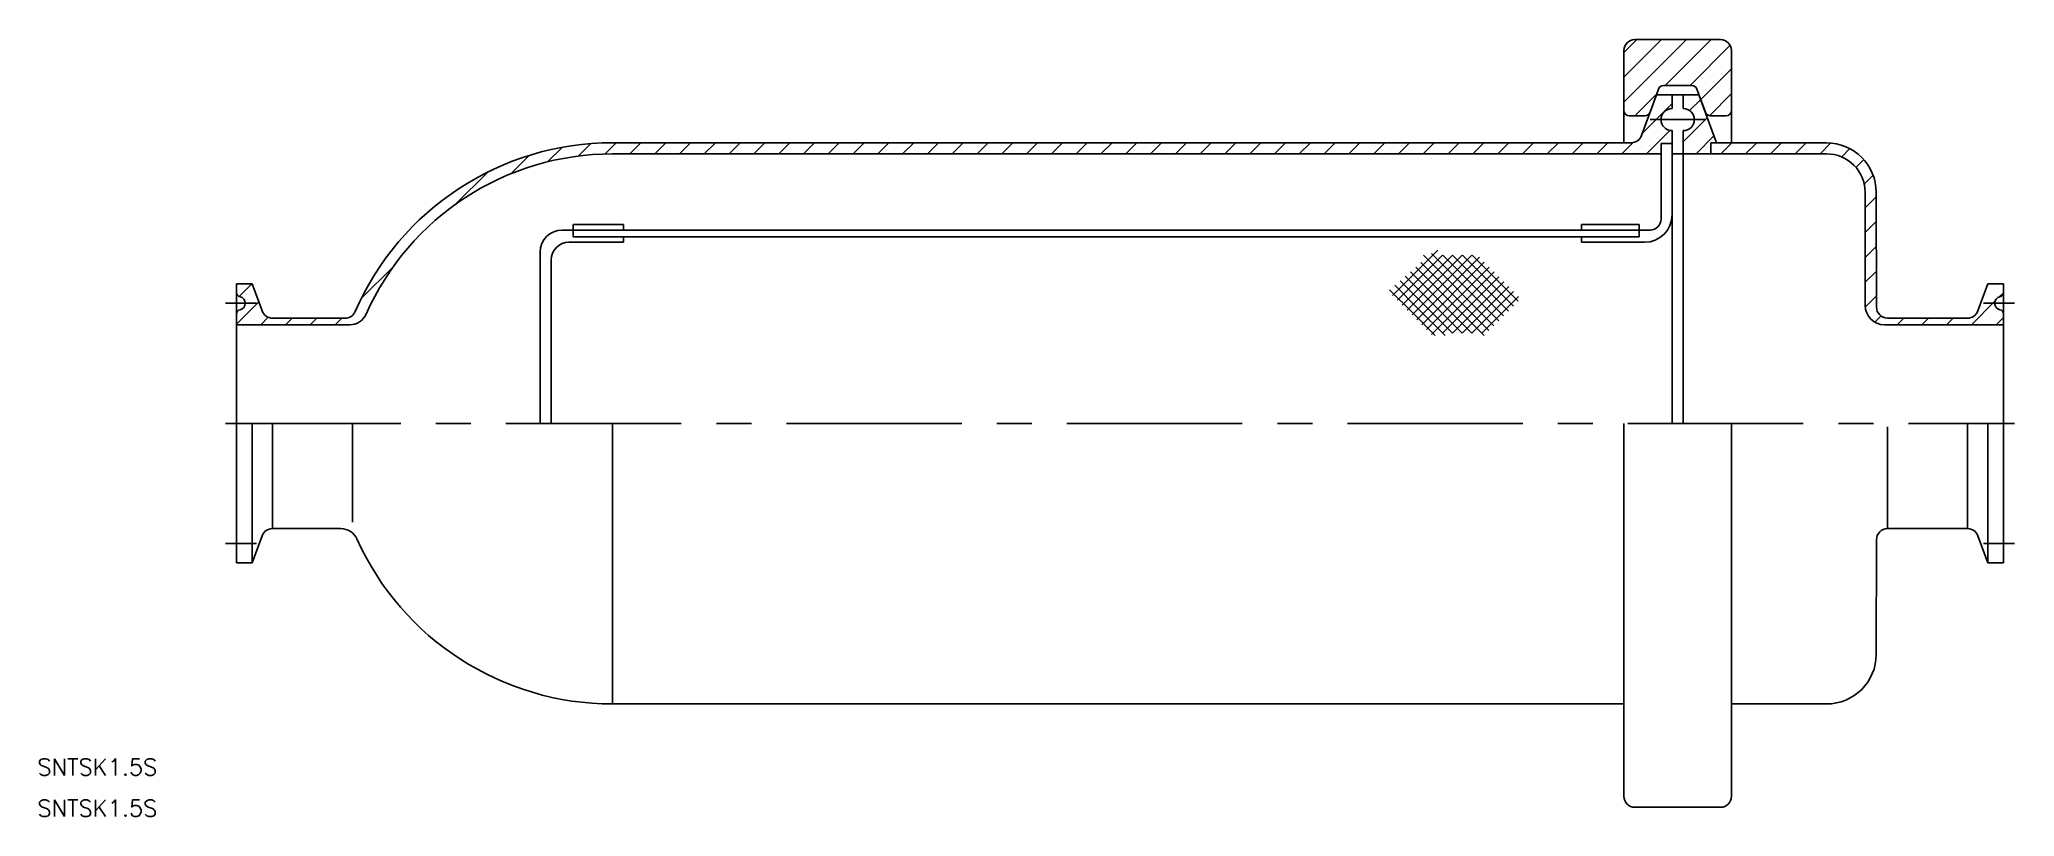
# Model space of a CAD drawing. Extents: x -36 to 322, y -71 to 70.
import ezdxf

# ---------------------------------------------------------------- set-up
doc = ezdxf.new("R2010")
doc.units = 0
doc.linetypes.add('CENTER', pattern=[50.8, 31.75, -6.35, 6.35, -6.35])
doc.layers.get('0').update_dxf_attribs({"linetype": 'CONTINUOUS'})
doc.layers.add('CENTER', color=1, linetype='CENTER')
doc.styles.get("Standard").update_dxf_attribs({"font": 'txt.shx', "height": 3, "bigfont": 'bigfont.shx'})

msp = doc.modelspace()

# ---------------------------------------------------------------- linework, layer by layer
at = {"color": 3, "linetype": 'CONTINUOUS'}
for p, q in [((251.25, 67.15), (253.6, 69.5)), ((251.25, 62.66), (258.09, 69.5)), ((251.25, 58.17), (262.58, 69.5)), ((258.75, 61.19), (267.07, 69.5)), ((263.24, 61.19), (270.51, 68.45)), ((265.18, 58.63), (270.75, 64.2)), ((253.25, 55.69), (257.18, 59.61)), ((254.63, 52.57), (260, 57.94)), ((263.17, 56.62), (265.17, 58.62)), ((266.74, 55.71), (270.75, 59.71)), ((262, 50.96), (266.37, 55.33)), ((61.87, 48.4), (64.11, 50.64)), ((66.74, 48.78), (68.76, 50.8)), ((71.25, 48.8), (73.25, 50.8)), ((75.74, 48.8), (77.74, 50.8)), ((80.23, 48.8), (82.23, 50.8)), ((84.72, 48.8), (86.72, 50.8)), ((89.21, 48.8), (91.21, 50.8)), ((93.7, 48.8), (95.7, 50.8)), ((98.19, 48.8), (100.19, 50.8)), ((102.68, 48.8), (104.68, 50.8)), ((107.17, 48.8), (109.17, 50.8)), ((111.66, 48.8), (113.66, 50.8)), ((116.15, 48.8), (118.15, 50.8)), ((120.64, 48.8), (122.64, 50.8)), ((125.13, 48.8), (127.13, 50.8)), ((129.62, 48.8), (131.62, 50.8)), ((134.11, 48.8), (136.11, 50.8)), ((138.6, 48.8), (140.6, 50.8)), ((143.09, 48.8), (145.09, 50.8)), ((147.58, 48.8), (149.58, 50.8)), ((152.07, 48.8), (154.07, 50.8)), ((156.56, 48.8), (158.56, 50.8)), ((161.05, 48.8), (163.05, 50.8)), ((165.54, 48.8), (167.54, 50.8)), ((170.03, 48.8), (172.03, 50.8)), ((174.52, 48.8), (176.52, 50.8)), ((179.01, 48.8), (181.01, 50.8)), ((183.5, 48.8), (185.5, 50.8)), ((187.99, 48.8), (189.99, 50.8)), ((192.48, 48.8), (194.48, 50.8)), ((196.97, 48.8), (198.97, 50.8)), ((201.46, 48.8), (203.46, 50.8)), ((205.95, 48.8), (207.95, 50.8)), ((210.44, 48.8), (212.44, 50.8)), ((214.93, 48.8), (216.93, 50.8)), ((219.42, 48.8), (221.42, 50.8)), ((223.91, 48.8), (225.91, 50.8)), ((228.41, 48.8), (230.41, 50.8)), ((232.9, 48.8), (234.9, 50.8)), ((237.39, 48.8), (239.39, 50.8)), ((241.88, 48.8), (243.88, 50.8)), ((246.37, 48.8), (248.37, 50.8)), ((250.86, 48.8), (252.88, 50.82)), ((255.35, 48.8), (259.59, 53.04)), ((264.33, 48.8), (267.57, 52.04)), ((268.82, 48.8), (270.82, 50.8)), ((273.31, 48.8), (275.31, 50.8)), ((277.8, 48.8), (279.8, 50.8)), ((282.29, 48.8), (284.29, 50.8)), ((286.78, 48.8), (288.74, 50.77)), ((49.69, 45.2), (52.99, 48.5)), ((56.35, 47.36), (58.95, 49.97)), ((290.71, 48.24), (292.2, 49.74)), ((293.29, 46.34), (294.71, 47.75)), ((39.66, 39.66), (45.5, 45.5)), ((294.79, 43.34), (296.39, 44.95)), ((294.96, 39.02), (296.96, 41.02)), ((294.96, 34.53), (296.97, 36.54)), ((294.96, 30.04), (296.98, 32.06)), ((0.51, 22.96), (2.8, 25.25)), ((22.59, 22.59), (28.43, 28.43)), ((294.96, 25.55), (296.99, 27.58)), ((0, 17.96), (4.03, 22)), ((294.97, 21.07), (297, 23.1)), ((314.2, 17.85), (318.45, 22.11)), ((319.24, 22.9), (320, 23.65)), ((4.38, 17.85), (5.73, 19.21)), ((8.87, 17.85), (10.07, 19.05)), ((13.36, 17.85), (14.56, 19.05)), ((17.85, 17.85), (19.05, 19.05)), ((296.71, 18.32), (297.82, 19.43)), ((300.73, 17.85), (301.93, 19.05)), ((305.22, 17.85), (306.42, 19.05)), ((309.71, 17.85), (310.91, 19.05)), ((318.69, 17.85), (320, 19.16))]:
    msp.add_line(p, q, dxfattribs=at)
at = {"color": 7, "linetype": 'CONTINUOUS'}
for p, q in [((253.25, 69.5), (260.5, 69.5)), ((268.75, 69.5), (260.5, 69.5)), ((251.25, 67.5), (251.25, 50.8)), ((270.75, 67.5), (270.75, 50.8)), ((258.45, 61.19), (260.5, 61.19)), ((263.55, 61.19), (260.5, 61.19)), ((257.15, 59.5), (254.46, 52.12)), ((257.51, 60.53), (255.99, 56.34)), ((262, 59.5), (257.15, 59.5)), ((260, 57), (260, 59.5)), ((262, 57), (262, 59.5)), ((262, 59.5), (264.85, 59.5)), ((264.49, 60.53), (266.01, 56.34)), ((264.85, 59.5), (268.02, 50.8)), ((252.25, 55.69), (255.05, 55.69)), ((269.75, 55.69), (266.95, 55.69)), ((68.09, 50.8), (252.58, 50.8)), ((258, 37), (258, 50.66)), ((258, 50.66), (260, 50.66)), ((260, 0), (260, 53)), ((262, 0), (262, 53)), ((287.96, 50.8), (267, 50.8)), ((267, 48.8), (267, 50.8)), ((68.09, 48.8), (258, 48.8)), ((287.96, 48.8), (260, 48.8)), ((294.96, 21.35), (294.96, 41.8)), ((297, 21.05), (296.96, 41.8)), ((61, 36), (61, 33.79)), ((70.11, 36), (61, 36)), ((70.11, 36), (70.11, 35)), ((243.6, 36), (254, 36)), ((243.6, 36), (243.6, 35)), ((254, 33.79), (254, 36)), ((254, 35), (59, 35)), ((70.11, 32.79), (60.2, 32.79)), ((254, 33.79), (61, 33.79)), ((70.11, 33.79), (70.11, 32.79)), ((243.6, 33.79), (243.6, 32.79)), ((243.6, 32.79), (255, 32.79)), ((254, 35), (256, 35)), ((55, 31), (55, 0)), ((57, 29.59), (57, 0)), ((217.55, 31.37), (209.36, 23.17)), ((218.4, 30.44), (210.24, 22.28)), ((220.21, 30.48), (211.12, 21.4)), ((221.97, 30.48), (212.01, 20.52)), ((223.74, 30.48), (212.89, 19.63)), ((225.09, 30.07), (213.78, 18.75)), ((214.51, 29.11), (226.82, 16.8)), ((225.98, 29.18), (214.66, 17.86)), ((214.94, 30.44), (227.7, 17.68)), ((216.4, 30.76), (228.59, 18.57)), ((216.4, 30.76), (228.59, 18.57)), ((218.48, 30.44), (229.47, 19.45)), ((220.21, 30.48), (230.35, 20.33)), ((220.21, 30.48), (230.35, 20.33)), ((222.02, 30.44), (231.24, 21.22)), ((223.78, 30.44), (232.12, 22.1)), ((0, -25.25), (0, 25.25)), ((0, 25.25), (2.85, 25.25)), ((2.85, 25.25), (4.63, 20.37)), ((210.73, 25.82), (220.21, 16.34)), ((211.67, 26.64), (221.97, 16.34)), ((212.62, 27.46), (223.74, 16.34)), ((212.62, 27.46), (223.74, 16.34)), ((213.56, 28.29), (225.93, 15.92)), ((226.86, 28.3), (215.54, 16.98)), ((227.74, 27.41), (216.43, 16.1)), ((228.63, 26.53), (218.44, 16.34)), ((229.51, 25.65), (220.21, 16.34)), ((317.15, 25.25), (315.37, 20.37)), ((320, 25.25), (317.15, 25.25)), ((320, -25.25), (320, 25.25)), ((208.84, 24.17), (213.14, 19.88)), ((209.78, 25), (214.02, 20.76)), ((230.4, 24.76), (221.97, 16.34)), ((231.28, 23.88), (223.74, 16.34)), ((232.16, 22.99), (225.51, 16.34)), ((6.51, 19.05), (19.67, 19.05)), ((213.14, 19.88), (217.1, 15.91)), ((214.02, 20.76), (218.87, 15.91)), ((313.49, 19.05), (299, 19.05)), ((0, 17.85), (20.54, 17.85)), ((320, 17.85), (298.46, 17.85)), ((2.85, -25.25), (2.85, 0)), ((6.51, -19.05), (6.51, 0)), ((21, -17.88), (21, 0)), ((68.09, -50.8), (68.09, 0)), ((251.25, -67.5), (251.25, 0)), ((270.75, -67.5), (270.75, 0)), ((313.49, -19.05), (313.49, 0)), ((317.15, -25.25), (317.15, 0)), ((299, -19.05), (299, -0.6)), ((2.85, -25.25), (4.63, -20.37)), ((6.51, -19.05), (18.89, -19.05)), ((297, -21.05), (296.96, -41.8)), ((313.49, -19.05), (299, -19.05)), ((317.15, -25.25), (315.37, -20.37)), ((0, -25.25), (2.85, -25.25)), ((320, -25.25), (317.15, -25.25)), ((68.09, -50.8), (251.25, -50.8)), ((287.96, -50.8), (270.75, -50.8)), ((253.25, -69.5), (260.5, -69.5)), ((268.75, -69.5), (260.5, -69.5))]:
    msp.add_line(p, q, dxfattribs=at)
for centre, radius, start, end in [((253.25, 67.5), 2, 90, 180), ((268.75, 67.5), 2, 0, 90), ((258.45, 60.19), 1, 90, 160), ((263.55, 60.19), 1, 20, 90), ((252.25, 56.69), 1, 180, 270), ((255.05, 56.69), 1, 270, 340), ((260, 55), 2, 90, 270), ((262, 55), 2, 270, 90), ((266.95, 56.69), 1, 200, 270), ((269.75, 56.69), 1, 270, 0), ((68.09, 0), 50.8, 90, 156.5047), ((252.58, 52.8), 2, 270, 340), ((287.96, 41.8), 9, 0, 90), ((68.09, 0), 48.8, 90, 156.1209), ((287.96, 41.8), 7, 0, 90), ((255, 37.79), 5, 270, 0), ((256, 37), 2, 270, 0), ((59, 31), 4, 90, 180), ((60.2, 29.59), 3.2, 90, 180), ((0.8, 23.71), 0.8, 180, 258.463), ((0.4, 21.75), 1.2, 281.537, 78.463), ((319.6, 21.75), 1.2, 101.537, 258.463), ((319.2, 23.71), 0.8, 281.537, 0), ((0.8, 19.79), 0.8, 101.537, 180), ((6.51, 21.05), 2, 200, 270), ((19.67, 21.05), 2, 270, 336.5047), ((20.54, 21.05), 3.2, 270, 336.1209), ((298.46, 21.35), 3.5, 180, 270), ((299, 21.05), 2, 180.1085, 270), ((313.49, 21.05), 2, 270, 340), ((319.2, 19.79), 0.8, 0, 78.463), ((6.51, -21.05), 2, 90, 160), ((18.89, -22.25), 3.2, 24.3329, 90), ((68.09, 0), 50.8, 204.3329, 270), ((299, -21.05), 2, 90, 179.8915), ((313.49, -21.05), 2, 20, 90), ((287.96, -41.8), 9, 270, 0), ((253.25, -67.5), 2, 180, 270), ((268.75, -67.5), 2, 270, 0)]:
    msp.add_arc(centre, radius, start, end, dxfattribs=at)
at = {"layer": 'CENTER', "color": 1, "linetype": 'CENTER'}
for p, q in [((256, 55), (266, 55)), ((3.6, 21.75), (-2, 21.75)), ((316.4, 21.75), (322, 21.75)), ((-2, 0), (322, 0)), ((3.6, -21.75), (-2, -21.75)), ((316.4, -21.75), (322, -21.75))]:
    msp.add_line(p, q, dxfattribs=at)

# ---------------------------------------------------------------- texts
at = {"color": 7, "linetype": 'CONTINUOUS'}
for p in [(-36.06, -63.73), (-36.06, -71.17)]:
    msp.add_text('SNTSK1.5S', height=3, dxfattribs=at).set_placement(p)

doc.saveas('drawing.dxf')
